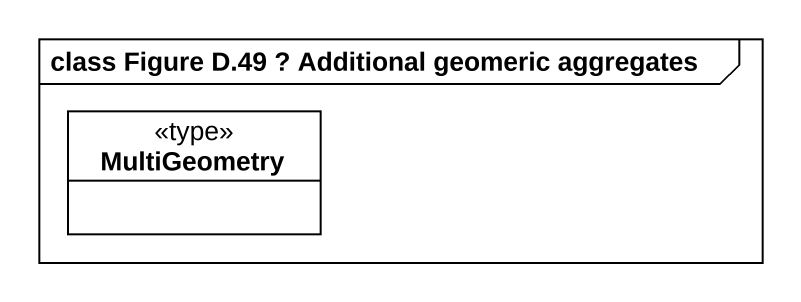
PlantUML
@startuml
mainframe class Figure D.49 ? Additional geomeric aggregates
hide circle
hide empty members
class MultiGeometry <<type>>
@enduml
